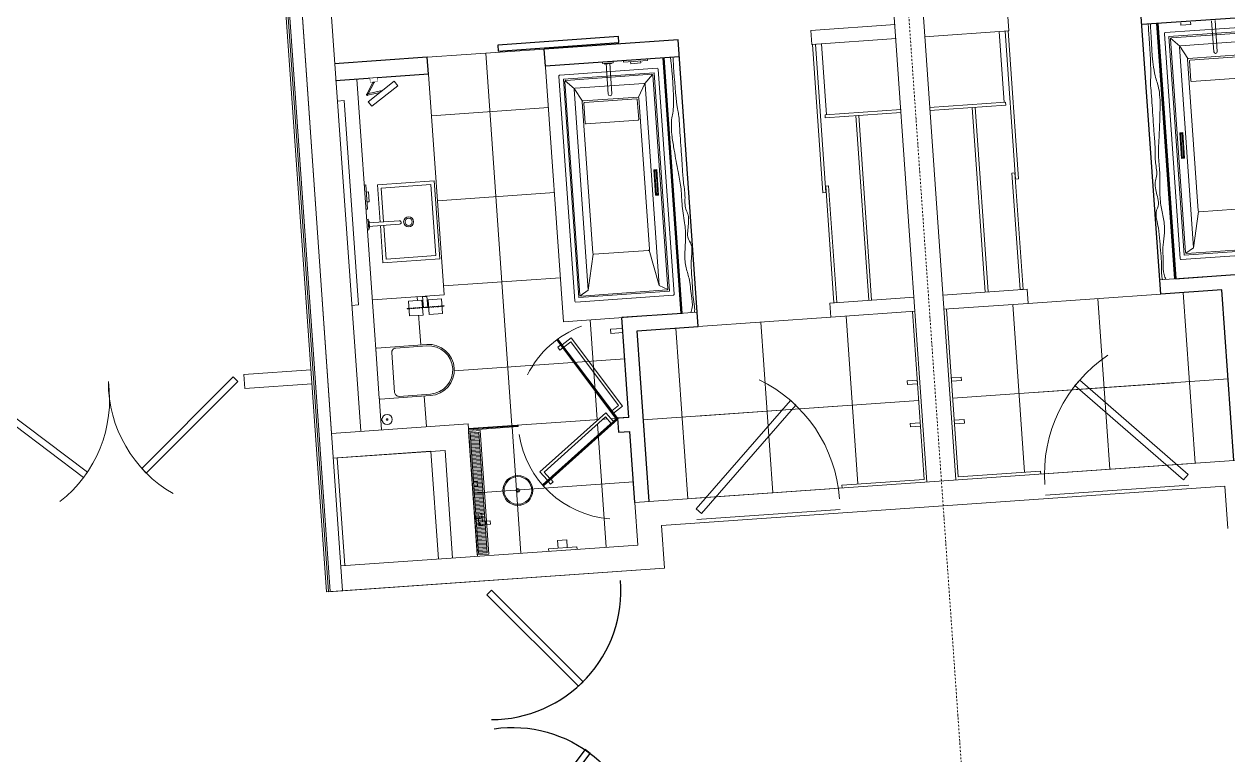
# Model space of a CAD drawing. Header units: millimetres. Extents: x -798 to 124478, y -405 to 121556.
# Drawn here: x 89345 to 97805, y 25131 to 30269 of the extents above; entities that cross this region are included whole.
import ezdxf

# ---------------------------------------------------------------- set-up
doc = ezdxf.new("R2010")
doc.units = ezdxf.units.MM
doc.set_wipeout_variables(frame=1)
for name, pattern in [('CENTER', [2, 1.25, -0.25, 0.25, -0.25]), ('Dashed', [0.564444, 0.282222, -0.282222]), ('Strichpunkt', [25.4, 12.7, -6.35, 0, -6.35])]:
    doc.linetypes.add(name, pattern=pattern)
doc.layers.add('1', color=7, linetype='Continuous')
for name, color, linetype, lineweight in [('A-AXES', 40, 'CENTER', 5), ('A-DOOR', 4, 'Continuous', 18), ('A-WALL-BRCK', 5, 'Continuous', 9), ('A-WALL-CONC', 4, 'Continuous', 13), ('A-WALL-GLASS', 151, 'Continuous', 18), ('A-WALL-GVL', 5, 'Continuous', 13), ('TC-EQUIPMENT', 251, 'Continuous', 0)]:
    doc.layers.add(name, color=color, linetype=linetype, lineweight=lineweight)

# ---------------------------------------------------------------- blocks, each defined once
blk = doc.blocks.new('ff5')
blk.add_lwpolyline([(1516262.5, -2552308), (1516906, -2552951.4), (1516873.8, -2552983.6), (1516230.3, -2552340.1)], close=True)
blk.add_arc((1516262.5, -2552308), 910, 270, 4.34046)
blk = doc.blocks.new('DOOR101')
at = {"layer": 'A-DOOR', "ltscale": 4, "transparency": 33554687}
blk.add_lwpolyline([(0, 0), (-714.2, -714.2), (-749.9, -678.5), (-35.7, 35.7)], close=True, dxfattribs=at)
blk.add_arc((0, 0), 1010, 180, 240, dxfattribs=at)
blk = doc.blocks.new('A$C5AFB0490')
at = {"transparency": 33554687}
for p, q in [((2620.6, 1003.1), (2620.6, 3024.4)), ((2620.6, 2904.4), (1678.6, 2904.4)), ((2515.2, 1103.1), (2090.1, 1103.1)), ((2190.1, -200), (2190.1, 1003.1)), ((2190.1, 1003.1), (2620.6, 1003.1))]:
    blk.add_line(p, q, dxfattribs=at)
at = {"color": 9, "transparency": 33554687}
blk.add_line((2515.2, 1103.1), (2515.2, 2904.4), dxfattribs=at)
at = {"layer": 'TC-EQUIPMENT', "transparency": 33554687}
for p, q in [((2105.1, 2894.4), (2105.1, 2676.9)), ((2130.1, 2894.4), (2130.1, 2676.9)), ((2505.2, 1103.1), (2505.2, 2904.4)), ((2505.2, 1103.1), (2505.2, 2904.4)), ((2510.2, 1103.1), (2510.2, 2904.4)), ((3555.2, 2924.4), (4150, 2924.4)), ((3624.2, 2424.4), (3624.2, 2924.4)), ((2460.6, 2834.4), (1774.6, 2834.4)), ((1814.6, 2794.4), (2420.6, 2794.4)), ((2425.6, 2792.4), (2365.6, 2732.4)), ((2467.6, 1241.4), (2467.6, 2827.4)), ((1874.6, 2734.4), (2360.6, 2734.4)), ((2365.6, 2732.4), (2315, 2640.8)), ((2367.6, 1310.8), (2367.6, 2727.4)), ((2427.6, 1281.4), (2427.6, 2787.4)), ((1922.6, 2641.4), (2312.6, 2641.4)), ((1934.6, 2629.4), (2300.6, 2629.4)), ((2305.6, 2624.4), (2305.6, 2484.4)), ((2317.6, 2636.4), (2317.6, 1568.4)), ((1934.6, 2479.4), (2300.6, 2479.4)), ((3614.2, 2424.4), (4150, 2424.4)), ((3614.2, 2404.4), (3614.2, 2424.4)), ((3614.2, 2404.4), (4150, 2404.4)), ((3830, 2404.4), (3830, 1103.1)), ((3850, 2404.4), (3850, 1103.1)), ((2387, 2124.4), (2387, 1944.4)), ((2387, 2124.4), (2408.3, 2124.4)), ((2391.3, 2037.2), (2391.3, 2119.2)), ((2391.3, 2119.2), (2396.1, 2119.2)), ((2393, 2037.2), (2393, 2116.4)), ((2396.1, 2116.4), (2393, 2116.4)), ((2396.1, 2116.4), (2396.1, 2119.2)), ((2399.1, 2116.4), (2399.1, 2119.2)), ((2404, 2119.2), (2399.1, 2119.2)), ((2399.1, 2116.4), (2402.3, 2116.4)), ((2402.3, 2037.2), (2402.3, 2116.4)), ((2404, 2037.2), (2404, 2119.2)), ((2408.3, 2124.4), (2408.3, 1944.4)), ((2391.3, 2037.2), (2393, 2037.2)), ((2391.3, 2031.7), (2391.3, 1949.7)), ((2391.3, 2031.7), (2393, 2031.7)), ((2393, 2031.7), (2393, 1952.5)), ((2404, 2037.2), (2402.3, 2037.2)), ((2402.3, 2031.7), (2402.3, 1952.5)), ((2404, 2031.7), (2402.3, 2031.7)), ((2404, 2031.7), (2404, 1949.7)), ((2391.3, 1949.7), (2396.1, 1949.7)), ((2396.1, 1952.5), (2393, 1952.5)), ((2396.1, 1952.5), (2396.1, 1949.7)), ((2399.1, 1952.5), (2402.3, 1952.5)), ((2399.1, 1952.5), (2399.1, 1949.7)), ((2404, 1949.7), (2399.1, 1949.7)), ((2387, 1944.4), (2408.3, 1944.4)), ((1924.6, 1561.4), (2310.6, 1561.4)), ((2314.6, 1562.7), (2367.6, 1310.8)), ((1814.6, 1274.4), (2420.6, 1274.4)), ((2367.6, 1310.8), (2425.6, 1276.5)), ((1774.6, 1234.4), (2460.6, 1234.4)), ((1678.6, 1103.1), (2620.6, 1103.1)), ((3555.2, 1103.1), (4150, 1103.1)), ((2462.9, 1003.1), (2462.9, -200)), ((2620.6, 1003.1), (3555.2, 1003.1)), ((3062.9, 1003.1), (3062.9, -200)), ((3555.2, 1003.1), (4150, 1003.1)), ((3662.9, 1003.1), (3662.9, -180)), ((4130, -180), (4130, 1003.1)), ((2190.1, 374.9), (4130, 374.9)), ((2570.6, 374.9), (3555.2, 374.9)), ((2517.3, -200), (3527.3, -200)), ((3550, -200), (3550, -180)), ((3550, -180), (4130, -180)), ((3527.3, -350), (2517.3, -350))]:
    blk.add_line(p, q, dxfattribs=at)
for points in [[(3555.2, 3024.4), (3555.2, 2924.4)], [(2347.6, 2894.4), (2347.6, 2879.4), (2277.6, 2879.4), (2277.6, 2894.4)], [(3555.2, 1103.1), (3555.2, 1003.1)]]:
    blk.add_lwpolyline(points, dxfattribs=at)
for points in [[(3581.5, 1880.3), (3581.5, 2924.4), (3561.5, 2924.4), (3561.5, 1880.3)], [(1797.6, 2804.4), (1797.6, 1264.4), (2437.6, 1264.4), (2437.6, 2804.4)], [(3604.2, 1103.1), (3604.2, 1924.8), (3584.2, 1924.8), (3584.2, 1103.1)], [(4059.9, 494.3), (4130, 494.3), (4130, 519.3), (4059.9, 519.3)], [(4059.9, 194.3), (4130, 194.3), (4130, 219.3), (4059.9, 219.3)]]:
    blk.add_lwpolyline(points, close=True, dxfattribs=at)
for centre, radius, start, end in [((2420.6, 2787.4), 7, 0, 90), ((2460.6, 2827.4), 7, 0, 90), ((2360.6, 2727.4), 7, 0, 90), ((2117.6, 2676.9), 12.5, 180, 0), ((2300.6, 2624.4), 5, 0, 90), ((2312.6, 2636.4), 5, 0, 90), ((2300.6, 2484.4), 5, 270, 0), ((2310.6, 1568.4), 7, 270, 0), ((2420.6, 1281.4), 7, 270, 0), ((2460.6, 1241.4), 7, 270, 0)]:
    blk.add_arc(centre, radius, start, end, dxfattribs=at)
for points, knots in [([(2575.8, 1103.1), (2581.1, 1114.5), (2596.4, 1152.2), (2584.7, 1236.6), (2587.2, 1334.6), (2558.8, 1434.4), (2561.5, 1530), (2580.1, 1630.7), (2577.3, 1745.8), (2564.5, 1866.2), (2572.4, 1987.9), (2556.5, 2088), (2547.5, 2175), (2538.9, 2256.6), (2530.4, 2338), (2529.6, 2414.6), (2538.3, 2487.4), (2569.3, 2571.2), (2561.7, 2853.2), (2559.9, 2904.4)], [130.789624, 130.789624, 130.789624, 130.789624, 168.16012, 253.802929, 376.421741, 463.606115, 561.483644, 660.123764, 770.235956, 905.064759, 1023.33347, 1134.124081, 1207.984505, 1285.89946, 1380.053106, 1453.461253, 1515.176741, 1599.254476, 1717.222041, 1717.222041, 1717.222041, 1717.222041]), ([(2602.1, 1103.1), (2605, 1117), (2605.6, 1153.8), (2598.8, 1215.1), (2601.3, 1291.5), (2600.2, 1377), (2601.8, 1457.9), (2613, 1524.6), (2618.5, 1583.3), (2585.2, 1631.7), (2596.7, 1687.7), (2605.7, 1737.9), (2609.4, 1787.7), (2582.5, 1846.7), (2597.7, 1928.3), (2585.8, 2028), (2589.2, 2131.6), (2588.2, 2232.1), (2588.7, 2327.3), (2587.7, 2411.5), (2590.7, 2490.7), (2575.9, 2582), (2576.2, 2836.2), (2576.2, 2891.8), (2576.2, 2904.4)], [109.501433, 109.501433, 109.501433, 109.501433, 152.322748, 217.701907, 295.188256, 380.831065, 474.719115, 536.434544, 585.373309, 646.004611, 699.17838, 748.792999, 801.809965, 844.390021, 938.18935, 1040.22671, 1146.260701, 1248.216431, 1342.015701, 1431.73677, 1501.066658, 1578.981671, 1708.055911, 1745.911856, 1745.911856, 1745.911856, 1745.911856])]:
    blk.add_open_spline(points, degree=3, knots=knots, dxfattribs=at)
at = {"layer": 'A-DOOR', "transparency": 33554687, "rotation": 180.0000000000157}
blk.add_blockref('DOOR101', (2517.3, -275), dxfattribs=at)
blk = doc.blocks.new('DOOR19')
blk.add_lwpolyline([(0, 0), (-0.7071, 0.7071), (-0.7425, 0.6718), (-0.0354, -0.0354)], close=True)
blk.add_arc((0, 0), 1, 120, 180)
blk = doc.blocks.new('URB Toilet')
blk.add_wipeout([(-540, 0), (-539.8, 9.1), (-538.9, 20.3), (-535.8, 38.6), (-532.4, 51.9), (-527.2, 66.8), (-522.7, 76.9), (-515.7, 90.3), (-509.8, 99.8), (-500.6, 112.4), (-491, 123.4), (-481.1, 133.1), (-467.2, 144.6), (-452, 154.7), (-438.9, 161.8), (-422.6, 168.8), (-409.9, 172.9), (-390.9, 177.3), (-381.5, 178.7), (-372.5, 179.6), (-364, 180), (-360, 180), (-5, 180), (-4, 179.9), (-2.9, 179.5), (-1.9, 179), (-1.3, 178.3), (-0.6, 177.4), (-0.1, 176.2), (0, 175), (0, -175), (-0.1, -176.1), (-0.5, -177.2), (-1.1, -178.1), (-1.5, -178.5), (-2.8, -179.5), (-3.6, -179.8), (-5, -180), (-360, -180), (-368.7, -179.8), (-375.9, -179.3), (-384.4, -178.3), (-395.4, -176.5), (-407.5, -173.6), (-419.1, -170), (-431.1, -165.4), (-443.9, -159.2), (-456.1, -152.2), (-470.2, -142.3), (-481.7, -132.6), (-494.3, -119.9), (-503.7, -108.4), (-511, -98), (-518.1, -86), (-524.8, -72.4), (-528, -64.5), (-531.4, -54.9), (-534.2, -45.2), (-537.1, -32.4), (-538.9, -19.9), (-539.7, -10.4), (-540, -3.1)])
for points in [[(0, 175, 0.414214), (-5, 180), (-360, 180, 1), (-360, -180), (-5, -180, 0.414214), (0, -175)], [(-140, 170), (-360, 170, 1), (-360, -170), (-140, -170, 0.414214), (-110, -140), (-110, 140, 0.414214)]]:
    blk.add_lwpolyline(points, format="xyb", close=True)
blk = doc.blocks.new('NCL Bathroom rain shower')
for radius in [105, 97.4, 12.7, 6.99]:
    blk.add_circle((0, 0), radius)
blk = doc.blocks.new('NCL Makeup mirror')
blk.add_wipeout([(-165.7, -64.9), (-143.4, -32.1), (-51.5, -94.6), (-51.1, -94.1), (-50.2, -93.3), (-49, -92.7), (-47.4, -92.4), (-45.7, -92.7), (-44.9, -93.1), (-44.3, -93.5), (45.3, -106.8), (-2.4, -29.9), (-3.2, -29.3), (-3.8, -28.8), (-4.3, -28.1), (-4.8, -27), (-5, -26.1), (-5, -25.5), (-24.5, -25.5), (-24.5, 0), (24.5, 0), (24.5, -25.5), (5.1, -25.5), (56.3, -108.1), (56.7, -108.4), (57.1, -108.7), (57.5, -109.1), (58, -109.6), (58.3, -110.2), (58.7, -111.2), (58.9, -112), (58.9, -112.5), (58.9, -112.9), (58.7, -113.7), (58.5, -114.4), (58.1, -115.2), (57.6, -115.8), (57.1, -116.4), (56.7, -116.6), (56.3, -116.9), (55.7, -117.2), (55.3, -117.3), (54.7, -117.4), (54.4, -117.5), (53.9, -117.5), (53, -117.4), (52.3, -117.3), (51.8, -117.1), (51.4, -116.8), (50.8, -116.4), (-39.1, -103), (48.7, -162.8), (26.4, -195.6)])
for points in [[(24.5, 0), (24.5, -25.5), (-24.5, -25.5), (-24.5, 0)], [(-143.4, -32.1), (48.7, -162.8), (26.4, -195.6), (-165.7, -64.9)]]:
    blk.add_lwpolyline(points, close=True)
for points in [[(-2.4, -29.9), (45.3, -106.8)], [(56.3, -108.1), (5.1, -25.5)], [(52.1, -107.8), (-44.3, -93.5)], [(-39.1, -103), (50.8, -116.4)]]:
    blk.add_lwpolyline(points)
blk.add_circle((53.9, -112.5), 5)
blk.add_arc((-47.4, -97.4), 5, 325.77536, 145.77536)
blk.add_wipeout([(24.5, 0), (24.5, -25.5), (-24.5, -25.5), (-24.5, 0)])
blk.add_arc((0, -25.5), 5, 180, 0)
blk = doc.blocks.new('NCL Toilet roll holder')
blk.add_wipeout([(-130, -80), (-130, -77), (-116.5, -77), (-116.5, -26), (-21.5, -26), (-21.5, -77), (-15, -77), (-15, 0), (15, 0), (15, -77), (21.5, -77), (21.5, -26), (116.5, -26), (116.5, -77), (130, -77), (130, -80), (116.5, -80), (116.5, -131), (21.5, -131), (21.5, -80), (-21.5, -80), (-21.5, -131), (-116.5, -131), (-116.5, -80)])
for p, q in [((15, 0), (-15, 0)), ((-15, 0), (-15, -80)), ((15, 0), (15, -80)), ((-130, -77), (-130, -80)), ((-116.5, -77), (-130, -77)), ((-116.5, -80), (-130, -80)), ((-123, -77), (-123, -80)), ((21.5, -77), (-21.5, -77)), ((21.5, -80), (-21.5, -80)), ((15, -3), (-15, -3)), ((130, -77), (116.5, -77)), ((130, -80), (116.5, -80)), ((123, -77), (123, -80)), ((130, -77), (130, -80))]:
    blk.add_line(p, q)
at = {"color": 9, "linetype": 'Dashed'}
for p, q in [((-116.5, -77), (-21.5, -77)), ((-21.5, -80), (-116.5, -80)), ((116.5, -77), (21.5, -77)), ((21.5, -80), (116.5, -80))]:
    blk.add_line(p, q, dxfattribs=at)
for points in [[(-116.5, -26), (-21.5, -26), (-21.5, -131), (-116.5, -131)], [(116.5, -26), (21.5, -26), (21.5, -131), (116.5, -131)]]:
    blk.add_lwpolyline(points, close=True)
blk = doc.blocks.new('URB Wc brush')
blk.add_wipeout([(0, -4.3), (-8.6, -4.3), (-9, -7.2), (-9.9, -10.6), (-10.8, -13.3), (-12.5, -17), (-14, -19.4), (-15.9, -22.2), (-17.9, -24.5), (-19.7, -26.3), (-22.5, -28.7), (-25, -30.4), (-28.4, -32.4), (-30.8, -33.5), (-34.5, -34.7), (-38, -35.5), (-40.5, -35.9), (-42.8, -36.1), (-44.4, -36.1), (-46.9, -36), (-49.4, -35.8), (-54.7, -34.6), (-57.4, -33.7), (-60.8, -32.1), (-63.8, -30.5), (-67.1, -28.1), (-69.8, -25.6), (-72.3, -22.9), (-74.5, -20), (-76.7, -16.1), (-78.5, -12), (-79.8, -7.1), (-80.4, -2.9), (-80.5, 0), (-80.3, 4.3), (-79.6, 7.9), (-78.3, 12.4), (-76.3, 16.9), (-74.3, 20.2), (-72.1, 23.2), (-69.2, 26.2), (-66.1, 28.8), (-63.4, 30.7), (-59.9, 32.6), (-55.5, 34.4), (-51.8, 35.3), (-47.7, 35.9), (-46.1, 36.1), (-44.4, 36.1), (-39.2, 35.7), (-35, 34.9), (-32.4, 34.1), (-29, 32.6), (-25.9, 31), (-23.2, 29.2), (-20.7, 27.2), (-18.1, 24.8), (-16.4, 22.7), (-14.2, 19.8), (-12.5, 17), (-10.8, 13.2), (-10, 10.8), (-9.4, 8.7), (-8.9, 6.4), (-8.6, 4.3), (0, 4.3)])
for p, q in [((-8.6, 4.3), (0, 4.3)), ((0, -4.3), (0, 4.3)), ((-8.6, -4.3), (0, -4.3))]:
    blk.add_line(p, q)
for radius in [36.1, 5.74]:
    blk.add_circle((-44.4, 0), radius)
blk = doc.blocks.new('shower_mixer')
for p, q in [((-8.5, 133.8), (-36, 133.8)), ((-36, 133.8), (-36, 101.2)), ((-36, 101.2), (-8.5, 101.2)), ((0, 167.5), (-8.5, 167.5)), ((-8.5, 167.5), (-8.5, 67.5)), ((-8.5, 67.5), (0, 67.5)), ((-107.2, -147.4), (-74.6, -147.4)), ((-107.2, -171.8), (-107.2, -147.4)), ((-74.6, -147.4), (-74.6, -171.8)), ((-33.2, -150.3), (-74.6, -150.3)), ((-74.6, -168.8), (-33.2, -168.8)), ((-52.5, -150.3), (-52.5, -92.3)), ((-52.5, -92.3), (-25.5, -92.3)), ((-52.5, -175.4), (-52.5, -168.8)), ((-40, -110), (-5, -110)), ((-5, -125), (-40, -125)), ((-33.2, -168.8), (-33.2, -150.3)), ((-25.5, -92.3), (-25.5, -110)), ((-25.5, -125), (-25.5, -175.4)), ((0, -104.2), (-5, -104.2)), ((-5, -104.2), (-5, -130.8)), ((-5, -130.8), (0, -130.8)), ((-74.6, -171.8), (-107.2, -171.8)), ((-25.5, -175.4), (-52.5, -175.4))]:
    blk.add_line(p, q)
blk.add_circle((-40, -117.5), 7.5)
blk = doc.blocks.new('оси 2')
at = {"layer": 'A-AXES', "linetype": 'Strichpunkt', "transparency": 33554687}
blk.add_line((2254640.9, -2398437.6), (2256610.7, -2426524.6), dxfattribs=at)

msp = doc.modelspace()

# ---------------------------------------------------------------- hatches: boundary and pattern name
at = {"layer": 'TC-EQUIPMENT'}
h = msp.add_hatch(dxfattribs=at)
h.set_pattern_fill('LINE', color=256, scale=3, angle=4.01174)
h.set_pattern_definition([(4.011738, (68501.088, 11343.182), (-0.666377, 9.5016613), [])])
h.paths.add_polyline_path([(92480.1, 27395.7), (92540, 27399.9), (92599.5, 26551.9), (92539.6, 26547.7)])

# ---------------------------------------------------------------- linework, layer by layer
for p, q in [((93940.8, 30159.1), (93001.1, 30093.1)), ((94082.2, 28142.7), (93940.8, 30159.1)), ((92179, 30035.5), (91526.1, 29989.7)), ((92187.4, 29915.8), (92179, 30035.5)), ((93009.5, 29973.4), (93001.1, 30093.1)), ((93949.2, 30039.3), (93009.5, 29973.4)), ((92187.4, 29915.8), (91534.5, 29870)), ((93970, 28235.1), (93546, 28205.3)), ((93595.2, 27503.9), (93546, 28205.3)), ((93652.7, 28112.6), (94082.2, 28142.7)), ((93736.9, 26912.4), (93652.7, 28112.6)), ((93595.2, 27503.9), (93515.4, 27498.3)), ((93515.4, 27498.3), (93522.4, 27398.6)), ((93522.4, 27398.6), (93602.2, 27404.2)), ((93637.1, 26905.4), (93602.2, 27404.2))]:
    msp.add_line(p, q)
at = {"color": 9}
for p, q in [((93970, 28235.1), (93844, 30032)), ((93508.7, 27489.1), (93516.7, 27495.1))]:
    msp.add_line(p, q, dxfattribs=at)
msp.add_lwpolyline([(92677.4, 30079), (93525.3, 30138.4), (93522.4, 30180.3), (92674.5, 30120.9)], close=True)
msp.add_arc((93153.4, 29866.2), 7, 94.01174, 184.01174)
at = {"layer": 'A-WALL-BRCK', "ltscale": 5, "transparency": 33554687}
for p, q in [((91506.2, 27391.5), (90955.9, 35237.8)), ((92465.7, 27458.9), (92531.1, 26527.1)), ((92303.3, 27272), (91518.4, 27216.9)), ((92303.3, 27272), (92356.5, 26514.8)), ((93658.4, 26606.1), (93637.4, 26905.4)), ((93845.2, 26443.8), (93824.2, 26743)), ((93658.4, 26606.1), (91571.5, 26459.8)), ((93845.2, 26443.8), (91470.9, 26277.3)), ((93845.2, 26443.8), (91483.4, 26278.2))]:
    msp.add_line(p, q, dxfattribs=at)
at = {"layer": 'A-WALL-GLASS'}
for p, q in [((90889.3, 27805.5), (91361.4, 27838.6)), ((90889.3, 27805.5), (90896.3, 27705.7)), ((90896.3, 27705.7), (91368.4, 27738.8))]:
    msp.add_line(p, q, dxfattribs=at)
at = {"layer": 'A-WALL-GVL', "ltscale": 5, "transparency": 33554687}
for p, q in [((90843.1, 35229.9), (91470.9, 26277.3)), ((90855.5, 35230.7), (91483.4, 26278.2)), ((90868, 35231.6), (91495.9, 26279.1)), ((90955.9, 35237.8), (91583.8, 26285.2))]:
    msp.add_line(p, q, dxfattribs=at)
at = {"layer": 'A-WALL-GVL', "ltscale": 200}
for p, q in [((91545.2, 27219.8), (92203.6, 27266)), ((92203.6, 27266), (92256.8, 26507.8)), ((91545.2, 27219.8), (91598.4, 26461.7))]:
    msp.add_line(p, q, dxfattribs=at)
at = {"layer": 'TC-EQUIPMENT'}
for p, q in [((94983.9, 29630.7), (94948.9, 30129.5)), ((93001.1, 30093.1), (92179, 30035.5)), ((92590, 30064.3), (92773.7, 27446.3)), ((93135.5, 28176.5), (93003.2, 30063.2)), ((93794.5, 29958.3), (93110.2, 29910.3)), ((93435.7, 29993.3), (93450.9, 29776.3)), ((93460.6, 29995.1), (93475.8, 29778.1)), ((93912.9, 28369.7), (93802, 29951.8)), ((93960, 28234.4), (93834, 30031.3)), ((93960, 28234.4), (93834, 30031.3)), ((93965, 28234.7), (93839, 30031.6)), ((92296.2, 28365), (92187.4, 29915.8)), ((93103.7, 29902.9), (93214.6, 28320.7)), ((93251.7, 28363.4), (93146.4, 29865.8)), ((93148.1, 29870.8), (93212.1, 29815.2)), ((93152.9, 29873.2), (93757.4, 29915.6)), ((93762.5, 29913.9), (93706.8, 29849.9)), ((93870.2, 28406.8), (93764.9, 29909.1)), ((93309.5, 28397), (93210.4, 29810.1)), ((93212.1, 29815.2), (93268.9, 29727.4)), ((93216.9, 29817.6), (93701.7, 29851.6)), ((93706.8, 29849.9), (93662.8, 29755)), ((93808.3, 28431.9), (93709.2, 29845.1)), ((91594.4, 29731.2), (91544.5, 29727.7)), ((91695.1, 28294.6), (91594.4, 29731.2)), ((93266.7, 29722.8), (93341.4, 28657.4)), ((93271.3, 29728.2), (93660.3, 29755.4)), ((93279.5, 29711.7), (93289.3, 29572)), ((93284.1, 29717), (93649.2, 29742.6)), ((93654.6, 29738), (93664.4, 29598.3)), ((93665.7, 29750.8), (93740.4, 28685.4)), ((93029.9, 29682.3), (92207.8, 29624.6)), ((94975.3, 29610.1), (94973.9, 29630)), ((95190.6, 29625.2), (95281.6, 28327.1)), ((95210.5, 29626.6), (95301.6, 28328.5)), ((93294.6, 29567.4), (93659.7, 29593)), ((93770.7, 29244.9), (93791.9, 29246.4)), ((93770.7, 29244.9), (93783.3, 29065.4)), ((93775.3, 29240), (93780.2, 29240.3)), ((93781.1, 29158.2), (93775.3, 29240)), ((93780.4, 29237.5), (93777.2, 29237.3)), ((93782.8, 29158.3), (93777.2, 29237.3)), ((93780.4, 29237.5), (93780.2, 29240.3)), ((93788, 29240.9), (93783.2, 29240.5)), ((93783.4, 29237.7), (93783.2, 29240.5)), ((93783.4, 29237.7), (93786.5, 29237.9)), ((93792, 29159), (93786.5, 29237.9)), ((93793.8, 29159.1), (93788, 29240.9)), ((93791.9, 29246.4), (93804.5, 29066.8)), ((93781.1, 29158.2), (93782.8, 29158.3)), ((93781.5, 29152.7), (93783.2, 29152.8)), ((93781.5, 29152.7), (93787.2, 29070.9)), ((93783.2, 29152.8), (93788.7, 29073.8)), ((93793.8, 29159.1), (93792, 29159)), ((93794.1, 29153.6), (93792.4, 29153.5)), ((93792.4, 29153.5), (93798, 29074.5)), ((93794.1, 29153.6), (93799.9, 29071.8)), ((93071.8, 29083.7), (92249.8, 29026.1)), ((93783.3, 29065.4), (93804.5, 29066.8)), ((93787.2, 29070.9), (93792.1, 29071.2)), ((93791.9, 29074.1), (93788.7, 29073.8)), ((93791.9, 29074.1), (93792.1, 29071.2)), ((93794.8, 29074.3), (93798, 29074.5)), ((93794.8, 29074.3), (93795, 29071.4)), ((93799.9, 29071.8), (93795, 29071.4)), ((91764.9, 28871.2), (91981.9, 28886.5)), ((91766.7, 28846.3), (91983.7, 28861.5)), ((93309.5, 28397), (93344.2, 28652.3)), ((93348.9, 28650.9), (93733.9, 28677.9)), ((93737.8, 28679.5), (93808.3, 28431.9)), ((93113.8, 28485.2), (92291.8, 28427.6)), ((93808.3, 28431.9), (93868.5, 28401.7)), ((91792.9, 28329.7), (92296.2, 28365)), ((93222.1, 28314.3), (93906.4, 28362.2)), ((93309.5, 28397), (93254.1, 28358.7)), ((93259.2, 28357), (93863.7, 28399.3)), ((91645.2, 28291.1), (91695.1, 28294.6)), ((93135.5, 28176.5), (94075.2, 28242.4)), ((93323, 28189.7), (93435.1, 26590.5)), ((94082.2, 28142.7), (95014.5, 28208.1)), ((94523.4, 28173.6), (94607.6, 26973.5)), ((95121.9, 28215.6), (95204.7, 27035.4)), ((93551.3, 28129.6), (93466.5, 28123.6)), ((93466.5, 28123.6), (93468.6, 28093.7)), ((93468.6, 28093.7), (93553.4, 28099.6)), ((93924.9, 28131.7), (94009.1, 26931.5)), ((93095.9, 28054.5), (93088, 28048.5)), ((93088, 28048.5), (93508.7, 27489.1)), ((93092, 28051.5), (93512.7, 27492.1)), ((93516.7, 27495.1), (93095.9, 28054.5)), ((93126.5, 28013.9), (93190.4, 28062)), ((93126.5, 28013.9), (93138.5, 27997.9)), ((93186.5, 28034), (93138.5, 27997.9)), ((93186.5, 28034), (93523.1, 27586.5)), ((93190.4, 28062), (93551.1, 27582.5)), ((93523.1, 27586.5), (93475.1, 27550.4)), ((93487.1, 27534.4), (93551.1, 27582.5)), ((94076.3, 27512.5), (95058.4, 27581.4)), ((93595.2, 27503.9), (92468, 27424.9)), ((93509.4, 27495.8), (92987.8, 27029)), ((93475.1, 27550.4), (93487.1, 27534.4)), ((92468, 27424.9), (92817.1, 27449.4)), ((92468.4, 27419.9), (92817.4, 27444.4)), ((92468.7, 27414.9), (92817.8, 27439.4)), ((92774.3, 27436.3), (92836.6, 26548.5)), ((92817.1, 27449.4), (92817.8, 27439.4)), ((92991.1, 27025.3), (93512.7, 27492.1)), ((92994.4, 27021.6), (93516.1, 27488.4)), ((93627, 27050), (92499.9, 26971)), ((92987.8, 27029), (92994.4, 27021.6)), ((94063.3, 26935.3), (95070.8, 27005.9)), ((95093.5, 27007.5), (95092.1, 27027.5)), ((95081.3, 26856.3), (94073.8, 26785.7)), ((93230.2, 26593.2), (93030.7, 26579.2)), ((93030.7, 26579.2), (93031.9, 26562.2)), ((93159, 26643.3), (93094.2, 26638.8)), ((93094.2, 26638.8), (93098, 26583.9)), ((93162.9, 26588.4), (93159, 26643.3)), ((93231.4, 26576.2), (93230.2, 26593.2))]:
    msp.add_line(p, q, dxfattribs=at)
for points in [[(94873.1, 30224.4), (94880.1, 30124.7)], [(93484.8, 30006.8), (93485.5, 29996.8), (93410.7, 29991.6), (93410, 30001.5)], [(93473.1, 29995.9), (93473.4, 29990.9), (93423.5, 29987.4), (93423.2, 29992.4)], [(93726.7, 30023.7), (93727.4, 30013.8), (93557.9, 30001.9), (93557.2, 30011.9)], [(93677.6, 30010.3), (93678.6, 29995.3), (93608.8, 29990.4), (93607.7, 30005.4)], [(91684.1, 29880.5), (91856.9, 27417.1)], [(91736.3, 29137.4), (91746.2, 29138.1), (91758.1, 28968.5), (91748.2, 28967.8)], [(91848.8, 28852.1), (91867.2, 28590.2), (92266.2, 28618.2), (92227.7, 29166.8), (91828.7, 29138.9), (91847.1, 28877)], [(91873.8, 28853.8), (91890.4, 28616.9), (92239.5, 28641.4), (92204.6, 29140.2), (91855.4, 29115.7), (91872, 28878.8)], [(91749.7, 29088.2), (91764.7, 29089.3), (91769.6, 29019.4), (91754.6, 29018.4)], [(91753.2, 28895.5), (91763.2, 28896.2), (91768.4, 28821.4), (91758.5, 28820.7)], [(91764.1, 28883.7), (91769.1, 28884.1), (91772.6, 28834.2), (91767.6, 28833.8)], [(95007.5, 28307.8), (95014.5, 28208.1)]]:
    msp.add_lwpolyline(points, dxfattribs=at)
for points in [[(94979.4, 29084.9), (94906.4, 30126.5), (94886.4, 30125.1), (94959.5, 29083.5)], [(93135.2, 29882), (93242.9, 28345.8), (93881.4, 28390.6), (93773.6, 29926.8)], [(95056.4, 28311.3), (94998.9, 29131), (94979, 29129.6), (95036.4, 28309.9)], [(93130.8, 27991.5), (93115.8, 28011.5), (93095.8, 27996.4), (93110.9, 27976.5)], [(92469.5, 27404.9), (92549.3, 27410.5), (92610.1, 26542.7), (92530.3, 26537.1)], [(92480.1, 27395.7), (92540, 27399.9), (92599.5, 26551.9), (92539.6, 26547.7)]]:
    msp.add_lwpolyline(points, close=True, dxfattribs=at)
for radius in [35, 25]:
    msp.add_circle((92047.5, 28878.5), radius, dxfattribs=at)
for centre, radius, start, end in [((93795, 29951.3), 7, 4.01174, 94.01174), ((93110.7, 29903.3), 7, 94.01174, 184.01174), ((93757.9, 29908.6), 7, 4.01174, 94.01174), ((93217.4, 29810.6), 7, 94.01174, 184.01174), ((93702.2, 29844.6), 7, 4.01174, 94.01174), ((93271.7, 29723.2), 5, 94.01174, 184.01174), ((93284.5, 29712), 5, 94.01174, 184.01174), ((93463.3, 29777.2), 12.5, 184.01174, 4.01174), ((93649.6, 29737.6), 5, 4.01174, 94.01174), ((93660.7, 29750.5), 5, 4.01174, 94.01174), ((93294.3, 29572.4), 5, 184.01174, 274.01174), ((93659.4, 29598), 5, 274.01174, 4.01174), ((91982.8, 28874), 12.5, 274.01174, 94.01174), ((93733.4, 28684.9), 7, 274.01174, 4.01174), ((93348.4, 28657.9), 7, 184.01174, 274.01174), ((93258.7, 28363.9), 7, 184.01174, 274.01174), ((93863.2, 28406.3), 7, 274.01174, 4.01174), ((93905.9, 28369.2), 7, 274.01174, 4.01174), ((93221.6, 28321.2), 7, 184.01174, 274.01174), ((93508.7, 27489.1), 700, 110.50702, 153.45384)]:
    msp.add_arc(centre, radius, start, end, dxfattribs=at)
for points, knots in [([(94030.5, 28239.3), (94035, 28251), (94047.7, 28289.7), (94030, 28373.1), (94025.7, 28471), (93990.4, 28568.6), (93986.3, 28664.2), (93997.9, 28765.8), (93987.1, 28880.5), (93965.9, 28999.7), (93965.2, 29121.7), (93942.4, 29220.4), (93927.3, 29306.6), (93913, 29387.3), (93898.8, 29468), (93892.7, 29544.3), (93896.3, 29617.5), (93921.3, 29703.3), (93894, 29984.1), (93888.6, 30035.1)], [130.789624, 130.789624, 130.789624, 130.789624, 168.16012, 253.802929, 376.421741, 463.606115, 561.483644, 660.123764, 770.235956, 905.064759, 1023.33347, 1134.124081, 1207.984505, 1285.89946, 1380.053106, 1453.461253, 1515.176741, 1599.254476, 1717.222041, 1717.222041, 1717.222041, 1717.222041]), ([(94056.8, 28241.1), (94058.7, 28255.2), (94056.7, 28292), (94045.6, 28352.6), (94042.8, 28429), (94035.7, 28514.2), (94031.7, 28595), (94038.1, 28662.4), (94039.5, 28721.2), (94002.9, 28767.2), (94010.5, 28824), (94016, 28874.7), (94016.2, 28924.5), (93985.2, 28981.5), (93994.6, 29064), (93975.7, 29162.6), (93971.9, 29266.2), (93963.9, 29366.4), (93957.8, 29461.4), (93950.8, 29545.4), (93948.3, 29624.5), (93927.2, 29714.6), (93909.7, 29968.2), (93905.8, 30023.7), (93904.9, 30036.2)], [109.501433, 109.501433, 109.501433, 109.501433, 152.322748, 217.701907, 295.188256, 380.831065, 474.719115, 536.434544, 585.373309, 646.004611, 699.17838, 748.792999, 801.809965, 844.390021, 938.18935, 1040.22671, 1146.260701, 1248.216431, 1342.015701, 1431.73677, 1501.066658, 1578.981671, 1708.055911, 1745.911856, 1745.911856, 1745.911856, 1745.911856])]:
    msp.add_open_spline(points, degree=3, knots=knots, dxfattribs=at)

# ---------------------------------------------------------------- block references
at = {"xscale": -1, "rotation": 4.011737791098512}
msp.add_blockref('A$C5AFB0490', (100017.8, 27553.4), dxfattribs=at)
at = {"color": 9, "rotation": 184.0117377911142}
msp.add_blockref('DOOR101', (94068.6, 26860.5), dxfattribs=at)
at = {"layer": '1'}
msp.add_blockref('ff5', (-1423632.8, 2578597), dxfattribs=at)
at = {"layer": '1', "xscale": -1, "rotation": 188.0234755739909}
msp.add_blockref('ff5', (-1052395.3, -2714547.4), dxfattribs=at)
at = {"layer": 'A-WALL-CONC', "ltscale": 4}
for p, xscale, yscale, zscale, rotation in [((89036.3, 27628.6), 909.9999999999949, 909.9999999999949, 909.9999999999949, 188.0201156558608), ((90847.4, 27755.6), -910.000000000008, 910.000000000008, 909.9999999999997, 180.000000008268)]:
    msp.add_blockref('DOOR19', p, dxfattribs=dict(at, xscale=xscale, yscale=yscale, zscale=zscale, rotation=rotation))
at = {"layer": 'TC-EQUIPMENT', "xscale": -1}
for name, p, rotation in [('shower_mixer', (92503.8, 26916.1), 4.011737787778689), ('NCL Bathroom rain shower', (92815.4, 26990), 94.01173779109853)]:
    msp.add_blockref(name, p, dxfattribs=dict(at, rotation=rotation))

# ---------------------------------------------------------------- next in the draw order: linework, layer by layer
at = {"layer": 'A-WALL-BRCK', "ltscale": 5, "transparency": 33554687}
for p, q in [((95894.3, 27063.7), (95299.6, 35542.4)), ((95689.8, 27049.3), (95095.1, 35528.1)), ((97946.6, 27207.6), (93637.4, 26905.4)), ((97784.3, 27020.8), (93824.2, 26743)), ((97805.3, 26721.6), (97784.3, 27020.8))]:
    msp.add_line(p, q, dxfattribs=at)
at = {"layer": 'TC-EQUIPMENT'}
for p, q in [((94873.1, 30224.4), (95466.4, 30266)), ((94880.1, 30124.7), (95473.4, 30166.3)), ((94973.9, 29630), (95508.4, 29667.5)), ((94975.3, 29610.1), (95509.8, 29647.6)), ((95007.5, 28307.8), (95600.9, 28349.4)), ((95014.5, 28208.1), (95607.9, 28249.7)), ((95670.7, 27068.1), (95587.9, 28248.3)), ((93696.7, 27485.9), (95631.9, 27621.6)), ((95092.1, 27027.5), (95670.7, 27068.1))]:
    msp.add_line(p, q, dxfattribs=at)
for points in [[(95553.6, 27735.8), (95623.5, 27740.7), (95621.7, 27765.7), (95551.9, 27760.8)], [(95574.6, 27436.6), (95644.5, 27441.5), (95642.7, 27466.4), (95572.8, 27461.5)]]:
    msp.add_lwpolyline(points, close=True, dxfattribs=at)

# ---------------------------------------------------------------- next in the draw order: block references
at = {"layer": 'TC-EQUIPMENT', "extrusion": (0, 0, -1), "zscale": -1.000000000000005, "rotation": 355.9882622088858}
msp.add_blockref('NCL Makeup mirror', (-91801.4, 29888.7), dxfattribs=at)
at = {"layer": 'TC-EQUIPMENT', "xscale": -1, "rotation": 4.011737791098512}
msp.add_blockref('URB Toilet', (91829.3, 27811.4), dxfattribs=at)
at = {"layer": 'TC-EQUIPMENT', "rotation": 184.011737791114}
msp.add_blockref('URB Wc brush', (91852.1, 27485.8), dxfattribs=at)

# ---------------------------------------------------------------- next in the draw order: wipeouts: each hides what was drawn before it
msp.add_wipeout([(92970.8, 27121.2), (93024.1, 27061.6), (93039, 27074.9), (92999, 27119.6), (93431.2, 27506.4), (93471.3, 27461.7), (93486.2, 27475), (93432.8, 27534.6)]).dxf.layer = 'TC-EQUIPMENT'

# ---------------------------------------------------------------- next in the draw order: linework, layer by layer
at = {"color": 9}
msp.add_line((93516.1, 27488.4), (93509.4, 27495.8), dxfattribs=at)
at = {"color": 1}
msp.add_line((93471.3, 27461.7), (93486.2, 27475), dxfattribs=at)
at = {"layer": 'A-WALL-BRCK', "ltscale": 5, "transparency": 33554687}
for p, q in [((91710.7, 27405.9), (91160.4, 35252.1)), ((92465.7, 27458.9), (91506.2, 27391.5))]:
    msp.add_line(p, q, dxfattribs=at)
at = {"layer": 'TC-EQUIPMENT'}
for p, q in [((92108.7, 28351.9), (92132.4, 28013.1)), ((93566.3, 27915.5), (92368.3, 27831.5)), ((92157.6, 27653.9), (92172.7, 27439.2)), ((92970.8, 27121.2), (93432.8, 27534.6)), ((92999, 27119.6), (93431.2, 27506.4)), ((93431.2, 27506.4), (93471.3, 27461.7)), ((93486.2, 27475), (93432.8, 27534.6)), ((93024.1, 27061.6), (92970.8, 27121.2)), ((92999, 27119.6), (93039, 27074.9)), ((93024.1, 27061.6), (93039, 27074.9))]:
    msp.add_line(p, q, dxfattribs=at)
msp.add_lwpolyline([(93047.6, 27069.1), (93028.9, 27052.5), (93045.6, 27033.8), (93064.2, 27050.5)], close=True, dxfattribs=at)
msp.add_arc((93516.1, 27488.4), 700, 188.5635, 265.54545, dxfattribs=at)

# ---------------------------------------------------------------- next in the draw order: block references
at = {"layer": 'TC-EQUIPMENT', "xscale": -1, "rotation": 4.011737791098512}
msp.add_blockref('NCL Toilet roll holder', (92160.9, 28355.5), dxfattribs=at)

# ---------------------------------------------------------------- next in the draw order: block references
msp.add_blockref('оси 2', (-2159419.1, 2433624.2))

doc.saveas('drawing.dxf')
